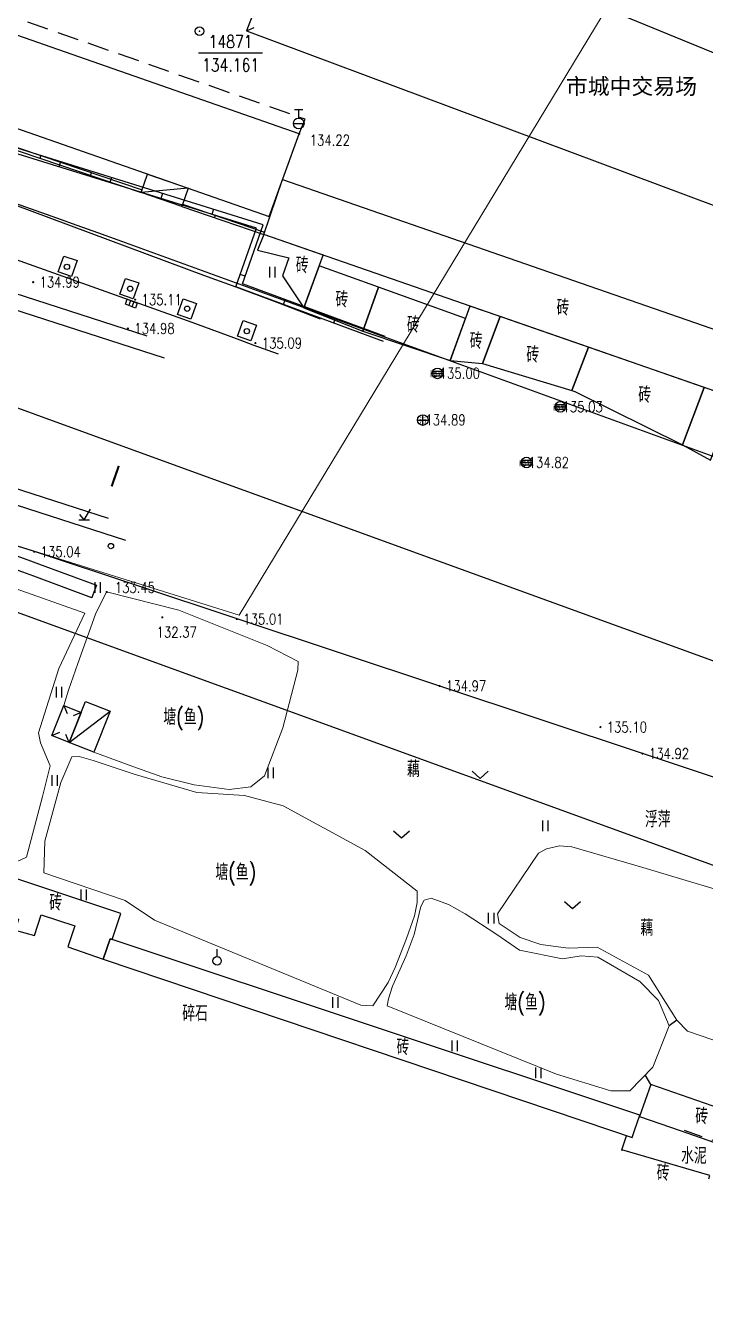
# Model space of a CAD drawing. Extents: x 529262 to 576451, y 2694391 to 2717535.
# Drawn here: x 566531 to 566594.6, y 2709985.2 to 2710106 of the extents above; entities that cross this region are included whole.
import ezdxf
from ezdxf.enums import TextEntityAlignment as Align
from ezdxf.xclip import XClip

# ---------------------------------------------------------------- set-up
doc = ezdxf.new("R2010")
doc.units = 0
doc.header["$XCLIPFRAME"] = 0
doc.linetypes.add('X5', pattern=[3, 2, -1])
for name, color, linetype in [('a红线图', 1, 'Continuous'), ('COMPONENT', 8, 'Continuous'), ('DLSS', 4, 'Continuous'), ('GCD', 8, 'Continuous'), ('GXYZ', 8, 'Continuous'), ('JMD', 8, 'Continuous'), ('KZD', 8, 'Continuous'), ('PP-COM', 7, 'Continuous'), ('RD-中线', 40, 'Continuous'), ('RD-红线', 7, 'Continuous'), ('ZBTZ', 8, 'Continuous'), ('ZJ', 7, 'Continuous'), ('污水管径标注_W10-', 202, 'Continuous')]:
    doc.layers.add(name, color=color, linetype=linetype)
doc.layers.add('SXSS', color=5, linetype='Continuous', lineweight=0)
doc.styles.add('HZ', font='rs.shx', dxfattribs={"width": 0.8, "bigfont": 'hztxt.shx'})
doc.styles.add('romanc', font='romanc.shx', dxfattribs={"width": 0.8})
doc.styles.add('宋体', font='', dxfattribs={"width": 0.75})
doc.styles.add('等线体', font='simhei.ttf')
doc.styles.get('宋体').set_extended_font_data('SimSun')
doc.linetypes.add('10421', pattern='A,2,[150,AAA.SHX,S=0.5,R=0,X=0,Y=0.5],1e-11', length=2)
doc.linetypes.add('1161', pattern='A,0,[149,AAA.SHX,S=0.15,R=0,X=0,Y=0],-1.6', length=1.6)

# ---------------------------------------------------------------- blocks, each defined once
blk = doc.blocks.new('A$C19FD0107')
at = {"layer": 'RD-中线', "color": 8, "linetype": 'Continuous', "flags": 128}
for points in [[(-4915.64, 15741.63), (-4680.01, 15724.54, -0.06919), (-4464.53, 15678.48), (-4107.28, 15548.59, 0.074087), (-4020.64, 15530.95), (-3764.95, 15517.41)], [(-4490.73, 14139.44, 0), (-4490.29, 14139.42)], [(-3818.25, 14086.17, 0), (-3817.74, 14086.17)]]:
    blk.add_lwpolyline(points, format="xyb", dxfattribs=at)
at = {"layer": 'RD-红线', "color": 8, "linetype": 'Continuous', "flags": 128}
for points in [[(-4584.2, 15730.06, -0.039951), (-4458.38, 15695.39), (-4101.13, 15565.5, 0.074087), (-4019.69, 15548.92), (-3378.21, 15514.95)], [(-4526.25, 15679.45, -0.018669), (-4470.68, 15661.56), (-4113.43, 15531.67, 0.022546), (-4086.08, 15523.1, 0.022546)]]:
    blk.add_lwpolyline(points, format="xyb", dxfattribs=at)
blk = doc.blocks.new('GC200')
at = {"linetype": 'Continuous', "const_width": 0.2, "flags": 128}
blk.add_lwpolyline([(-0.1, 0, 1), (0.1, 0, 1)], format="xyb", close=True, dxfattribs=at)
blk = doc.blocks.new('gc117')
at = {"color": 8}
blk.add_circle((0, 0), 0.8, dxfattribs=at)
blk.add_point((0, 0), dxfattribs=at)
blk = doc.blocks.new('gc121')
at = {"color": 8}
for p, q in [((-0.5, -1), (-0.5, 1)), ((0.5, -1), (0.5, 1))]:
    blk.add_line(p, q, dxfattribs=at)
blk = doc.blocks.new('gc126')
at = {"color": 8}
for p, q in [((0, 0), (-1.5, 1.32)), ((1.5, 1.32), (0, 0))]:
    blk.add_line(p, q, dxfattribs=at)
blk = doc.blocks.new('gc125')
at = {"color": 8}
blk.add_line((0, 0.8), (0, 2.2), dxfattribs=at)
blk.add_circle((0, 0), 0.8, dxfattribs=at)
blk = doc.blocks.new('gc133')
for p, q in [((-0.8, 2.6), (0.8, 2.6)), ((0, 1), (0, 2.6)), ((-1, 0), (1, 0))]:
    blk.add_line(p, q)
blk.add_circle((0, 0), 1)
blk = doc.blocks.new('gc170')
at = {"color": 8, "linetype": 'Continuous'}
blk.add_circle((0, 0), 0.5, dxfattribs=at)
blk = doc.blocks.new('gc041')
for p, q in [((-1, 0.5), (1, 0.5)), ((-1, -0.5), (-1, 0.5)), ((-0.33, 0.5), (-0.33, -0.5)), ((0.33, 0.5), (0.33, -0.5)), ((1, 0.5), (1, -0.5)), ((1, -0.5), (-1, -0.5))]:
    blk.add_line(p, q)
blk = doc.blocks.new('gc123')
at = {"color": 8}
for p, q in [((-1, 0), (1, 0)), ((0, 0), (-0.8, 1)), ((0, 0), (1.2, 2))]:
    blk.add_line(p, q, dxfattribs=at)
blk = doc.blocks.new('gcbj0103')
for p, q in [((-1, 0), (1, 0)), ((-0.9, 0.43), (0.9, 0.43)), ((-0.88, -0.47), (0.88, -0.47))]:
    blk.add_line(p, q)
blk.add_circle((0, 0), 1)
blk = doc.blocks.new('gcbj0102')
for p, q in [((-1, 0), (1, 0)), ((0, -1), (0, 1))]:
    blk.add_line(p, q)
blk.add_circle((0, 0), 1)

msp = doc.modelspace()

# ---------------------------------------------------------------- linework, layer by layer
at = {"layer": 'a红线图', "color": 8, "linetype": 'Continuous', "lineweight": 0, "flags": 128}
for points in [[(566550.969, 2710050.836), (566593.014, 2710120.32)], [(566550.969, 2710050.836), (566593.014, 2710120.32)], [(566455.536, 2710080.71), (566550.969, 2710050.836)], [(566455.536, 2710080.71), (566550.969, 2710050.836)]]:
    msp.add_lwpolyline(points, dxfattribs=at)
at = {"layer": 'DLSS', "linetype": 'X5'}
msp.add_line((566599.989, 2710000.024), (566592.68, 2710002.568), dxfattribs=at)
at = {"layer": 'DLSS', "linetype": 'Continuous', "const_width": 0.2, "flags": 128}
msp.add_lwpolyline([(566539.022, 2710062.911), (566539.691, 2710064.833)], dxfattribs=at)
at = {"layer": 'JMD', "linetype": 'Continuous'}
for p, q in [((566551.641, 2710105.561), (566552.37, 2710105.889)), ((566551.641, 2710105.561), (566552.37, 2710105.889)), ((566532.315, 2710093.648), (566532.395, 2710093.884)), ((566534.221, 2710093.316), (566534.073, 2710092.839)), ((566537.05, 2710092.042), (566537.13, 2710092.279)), ((566538.996, 2710091.833), (566538.848, 2710091.356)), ((566546.182, 2710090.833), (566541.785, 2710090.437)), ((566541.785, 2710090.437), (566541.865, 2710090.674)), ((566543.771, 2710090.35), (566543.623, 2710089.873)), ((566545.58, 2710089.11), (566545.66, 2710089.346)), ((566548.546, 2710088.867), (566548.398, 2710088.39)), ((566548.652, 2710088.062), (566548.733, 2710088.298)), ((566553.262, 2710086.489), (566553.342, 2710086.726)), ((566553.262, 2710086.489), (566553.342, 2710086.726)), ((566551.532, 2710082.599), (566551.06, 2710082.765)), ((566555.268, 2710080.414), (566555.094, 2710079.945)), ((566559.956, 2710078.676), (566559.782, 2710078.207)), ((566534.544, 2710042.374), (566534.86, 2710041.639)), ((566535.057, 2710038.938), (566538.888, 2710041.842)), ((566536.167, 2710041.728), (566535.432, 2710041.411)), ((566533.433, 2710039.584), (566534.168, 2710039.901)), ((566535.057, 2710038.938), (566534.74, 2710039.673))]:
    msp.add_line(p, q, dxfattribs=at)
at = {"layer": 'JMD', "linetype": 'X5', "elevation": 134.215, "flags": 128}
msp.add_lwpolyline([(566556.59, 2710095.929), (566557.144, 2710097.303), (566484.877, 2710122.577), (566484.389, 2710121.18)], dxfattribs=at)
msp.add_lwpolyline([(566556.59, 2710095.929), (566557.144, 2710097.303), (566484.877, 2710122.577), (566484.389, 2710121.18)], dxfattribs=at)
at = {"layer": 'JMD', "linetype": 'Continuous', "flags": 128}
for points, elevation in [([(566556.59, 2710095.929), (566484.389, 2710121.18), (566481.571, 2710113.43), (566553.772, 2710088.179)], 134.215), ([(566556.59, 2710095.929), (566484.389, 2710121.18), (566481.571, 2710113.43), (566553.772, 2710088.179)], 134.215), ([(566553.262, 2710086.489), (566552.682, 2710085.029), (566555.626, 2710084.331), (566555.007, 2710082.639), (566557.028, 2710079.633), (566558.821, 2710084.561)], 134.106), ([(566553.262, 2710086.489), (566552.682, 2710085.029), (566555.626, 2710084.331), (566555.007, 2710082.639), (566557.028, 2710079.633), (566558.821, 2710084.561)], 134.106), ([(566562.533, 2710077.46), (566564.014, 2710081.571), (566558.461, 2710083.572), (566557.028, 2710079.633)], 135.321), ([(566562.533, 2710077.46), (566564.014, 2710081.571), (566558.461, 2710083.572), (566557.028, 2710079.633)], 135.321), ([(566564.014, 2710081.571), (566562.533, 2710077.46), (566570.736, 2710074.694), (566572.156, 2710078.637)], 135.321), ([(566573.748, 2710074.41), (566582.116, 2710071.89), (566583.661, 2710075.947), (566575.411, 2710078.808)], 135.013), ([(566537.36, 2710038.003), (566535.057, 2710038.938), (566536.585, 2710042.777), (566538.888, 2710041.842)], 133.438), ([(566534.544, 2710042.374), (566536.167, 2710041.728), (566535.057, 2710038.938), (566533.433, 2710039.584)], 133.716)]:
    msp.add_lwpolyline(points, close=True, dxfattribs=dict(at, elevation=elevation))
at = {"layer": 'JMD', "linetype": 'Continuous', "elevation": 135.885, "flags": 128}
msp.add_lwpolyline([(566614.998, 2710095.498), (566556.937, 2710119.269), (566551.641, 2710105.561), (566614.998, 2710081.916)], dxfattribs=at)
msp.add_lwpolyline([(566614.998, 2710095.498), (566556.937, 2710119.269), (566551.641, 2710105.561), (566614.998, 2710081.916)], dxfattribs=at)
at = {"layer": 'JMD', "linetype": 'Continuous', "flags": 128}
for points in [[(566450.934, 2710107.931), (566466.826, 2710103.84), (566468.017, 2710103.397), (566493.652, 2710096.267), (566497.303, 2710095.189), (566500.508, 2710094.14), (566513.854, 2710089.924), (566546.534, 2710078.288), (566551.017, 2710076.641), (566552.235, 2710076.173), (566554.63, 2710075.323)], [(566469.562, 2710108.157), (566495.03, 2710101.074), (566498.789, 2710099.964), (566502.039, 2710098.9), (566515.43, 2710094.67), (566547.635, 2710082.681), (566550.654, 2710081.587), (566554.5, 2710080.174), (566558.532, 2710078.591)], [(566564.47, 2710076.469), (566550.648, 2710081.593), (566552.578, 2710087.091), (566518.873, 2710097.559), (566517.262, 2710098.147)], [(566564.644, 2710076.938), (566551.283, 2710081.891), (566553.222, 2710087.415), (566519.021, 2710098.037), (566517.433, 2710098.617)], [(566526.642, 2710095.835), (566541.865, 2710090.674)], [(566526.562, 2710095.598), (566541.785, 2710090.437)], [(566542.353, 2710076.989), (566497.705, 2710091.409), (566497.351, 2710091.149), (566497.23, 2710090.935), (566497.181, 2710090.682), (566497.21, 2710090.373), (566497.35, 2710090.171), (566497.537, 2710089.969), (566498.652, 2710089.556), (566511.36, 2710085.463), (566543.948, 2710074.951)], [(566545.58, 2710089.11), (566553.262, 2710086.489)], [(566545.66, 2710089.346), (566553.342, 2710086.726)], [(566538.714, 2710059.912), (566494.072, 2710074.331), (566493.75, 2710074.124), (566493.591, 2710073.858), (566493.542, 2710073.605), (566493.571, 2710073.296), (566493.711, 2710073.094), (566493.898, 2710072.892), (566495.013, 2710072.479), (566507.721, 2710068.386), (566540.309, 2710057.874)], [(566527.999, 2710021.413), (566528.559, 2710022.863), (566530.311, 2710022.381), (566529.996, 2710021.341), (566531.785, 2710020.836), (566532.423, 2710022.776), (566535.57, 2710021.741), (566534.926, 2710019.781), (566538.241, 2710018.621), (566538.877, 2710020.532), (566539.075, 2710020.466), (566539.886, 2710022.903), (566529.579, 2710026.332), (566528.793, 2710023.97), (566526.399, 2710024.727), (566526.175, 2710024.043), (566526.881, 2710023.812), (566526.303, 2710022.044)], [(566587.991, 2710002.568), (566588.497, 2710004.024), (566538.877, 2710020.532), (566538.241, 2710018.621), (566585.829, 2710002.568)], [(566600.874, 2710002.568), (566600.984, 2710002.881), (566589.497, 2710006.879), (566588.453, 2710003.895), (566592.266, 2710002.568)], [(566585.829, 2710002.568), (566587.764, 2710001.915), (566587.991, 2710002.568)], [(566592.266, 2710002.568), (566599.94, 2709999.897), (566600.874, 2710002.568)], [(566594.936, 2709998.068), (566595.028, 2709998.378), (566586.787, 2710000.763), (566586.76, 2710000.686)], [(566594.936, 2709998.068), (566595.028, 2709998.378), (566586.787, 2710000.763), (566586.76, 2710000.686)]]:
    msp.add_lwpolyline(points, dxfattribs=at)
for points in [[(566546.182, 2710090.833), (566545.58, 2710089.11), (566541.785, 2710090.437), (566542.388, 2710092.16)], [(566555.031, 2710091.642), (566614.024, 2710071.184), (566612.239, 2710066.036), (566553.262, 2710086.489)], [(566555.031, 2710091.642), (566614.024, 2710071.184), (566612.239, 2710066.036), (566553.262, 2710086.489)], [(566535.786, 2710084.054), (566535.249, 2710082.572), (566534.004, 2710082.998), (566534.541, 2710084.48)], [(566541.573, 2710081.968), (566541.036, 2710080.486), (566539.791, 2710080.912), (566540.328, 2710082.394)], [(566546.965, 2710080.053), (566546.428, 2710078.571), (566545.184, 2710078.997), (566545.72, 2710080.479)], [(566572.573, 2710079.792), (566570.736, 2710074.694), (566573.748, 2710074.41), (566575.411, 2710078.808)], [(566552.595, 2710078.023), (566552.058, 2710076.541), (566550.813, 2710076.968), (566551.35, 2710078.45)], [(566583.662, 2710075.949), (566582.116, 2710071.89), (566582.389, 2710071.808), (566592.475, 2710066.817), (566594.514, 2710072.185)], [(566594.513, 2710072.183), (566592.475, 2710066.815), (566595.1, 2710065.358), (566597.348, 2710071.2)], [(566494.214, 2710068.948), (566495.531, 2710068.572), (566496.988, 2710068.123), (566515.162, 2710061.844), (566531.176, 2710056.022), (566532.176, 2710055.663), (566537.618, 2710053.643), (566537.166, 2710052.498), (566537.161, 2710052.487), (566531.719, 2710054.507), (566530.719, 2710054.866), (566514.705, 2710060.688), (566496.531, 2710066.967), (566494.978, 2710067.465), (566493.705, 2710067.863)]]:
    msp.add_lwpolyline(points, close=True, dxfattribs=at)
at = {"layer": 'KZD', "linetype": 'Continuous'}
msp.add_line((566553.16, 2710103.47, 134.161), (566547.16, 2710103.47, 134.161), dxfattribs=at)
msp.add_line((566553.16, 2710103.47, 134.161), (566547.16, 2710103.47, 134.161), dxfattribs=at)
at = {"layer": 'SXSS', "color": 8, "linetype": '10421', "flags": 128}
for points, elevation in [([(566516.264, 2710029.696), (566518.577, 2710028.696), (566526.567, 2710027.494), (566528.162, 2710027.38), (566529.639, 2710027.538), (566531.05, 2710028.181), (566532.561, 2710033.852), (566533.254, 2710036.745), (566532.354, 2710038.9), (566532.159, 2710039.82), (566534.079, 2710045.859), (566536.515, 2710051.026), (566520.613, 2710056.648), (566519.017, 2710053.484), (566519.414, 2710052.691), (566520.344, 2710051.682)], 133.215), ([(566537.36, 2710038.003), (566540.997, 2710036.667), (566543.73, 2710035.717), (566546.761, 2710034.945), (566550.029, 2710034.529), (566552.05, 2710034.766), (566553.345, 2710035.81), (566555.051, 2710040.285), (566556.45, 2710045.686), (566556.498, 2710046.513), (566553.579, 2710048.021), (566545.306, 2710051.328), (566538.551, 2710053.021), (566537.52, 2710050.939), (566535.866, 2710046.318), (566534.99, 2710043.838), (566534.544, 2710042.374)], 133.438)]:
    msp.add_lwpolyline(points, dxfattribs=dict(at, elevation=elevation))
for points, elevation in [([(566564.904, 2710016.434), (566565.578, 2710017.857), (566566.627, 2710020.553), (566567.376, 2710022.687), (566567.638, 2710023.922), (566567.623, 2710025.001), (566562.774, 2710028.819), (566555.079, 2710032.998), (566551.454, 2710033.97), (566547.003, 2710034.232), (566541.128, 2710035.947), (566537.301, 2710037.241), (566535.968, 2710037.618), (566535.286, 2710037.565), (566534.271, 2710035.182), (566532.751, 2710029.674), (566532.656, 2710026.712), (566540.293, 2710024.128), (566543.043, 2710022.28), (566562.362, 2710014.331), (566563.48, 2710014.25)], 132.265), ([(566564.819, 2710014.254), (566580.673, 2710007.862), (566585.76, 2710006.288), (566587.531, 2710006.31), (566589.697, 2710008.528), (566591.233, 2710012.384), (566590.242, 2710014.763), (566588.479, 2710016.551), (566584.564, 2710018.829), (566582.974, 2710018.94), (566581.248, 2710018.672), (566577.22, 2710019.485), (566575.092, 2710020.928), (566572.133, 2710022.875), (566570.56, 2710023.735), (566568.957, 2710024.34), (566568.957, 2710024.34), (566568.275, 2710024.147), (566567.975, 2710023.548), (566567.338, 2710020.927), (566566.589, 2710018.943), (566565.316, 2710016.097), (566564.941, 2710014.899)], 133.399)]:
    msp.add_lwpolyline(points, close=True, dxfattribs=dict(at, elevation=elevation))
msp.add_lwpolyline([(566579.747, 2710028.973), (566579.001, 2710028.555), (566575.153, 2710022.869), (566575.321, 2710021.977), (566577.291, 2710020.664), (566579.202, 2710020.008), (566581.769, 2710019.649), (566584.48, 2710019.761), (566589.297, 2710017.129), (566591.962, 2710012.929), (566592.951, 2710011.88), (566595.323, 2710011.073), (566596.851, 2710011.24), (566599.296, 2710012.128), (566600.714, 2710012.962), (566601.539, 2710013.686), (566601.043, 2710017.259), (566600.642, 2710020.333), (566600.419, 2710022.962), (566599.6, 2710023.978), (566588.761, 2710027.219), (566582.105, 2710029.148), (566580.96, 2710029.232), (566579.747, 2710028.973)], dxfattribs=at)
at = {"layer": 'ZBTZ', "linetype": '1161', "flags": 128}
for points, elevation in [([(566591.962, 2710012.929), (566591.233, 2710012.384)], 133.227), ([(566589.497, 2710006.879), (566588.978, 2710007.792)], 133.086), ([(566586.787, 2710000.763), (566587.235, 2710002.094)], 133.868)]:
    msp.add_lwpolyline(points, dxfattribs=dict(at, elevation=elevation))
at = {"layer": '污水管径标注_W10-'}
msp.add_lwpolyline([(566455.416, 2710080.74), (566474.502, 2710074.762), (566493.587, 2710068.785), (566512.673, 2710062.808), (566531.76, 2710056.831), (566550.739, 2710050.524), (566569.719, 2710044.218), (566588.698, 2710037.911), (566604.832, 2710032.551)], dxfattribs=at)

# ---------------------------------------------------------------- block references
at = {"layer": 'COMPONENT', "linetype": 'Continuous', "xscale": 0.5, "yscale": 0.5}
for name, p in [('gcbj0103', (566569.538, 2710073.496)), ('gcbj0103', (566581.039, 2710070.366)), ('gcbj0102', (566568.164, 2710069.121)), ('gcbj0103', (566577.867, 2710065.15))]:
    msp.add_blockref(name, p, dxfattribs=at)
at = {"layer": 'GCD', "linetype": 'Continuous', "xscale": 0.5, "yscale": 0.5, "zscale": 0.5}
for p in [(566556.59, 2710095.929, 134.215), (566538.551, 2710053.021, 133.449), (566543.767, 2710050.638, 132.37)]:
    msp.add_blockref('GC200', p, dxfattribs=at)
at = {"layer": 'GCD', "linetype": 'Continuous'}
ref = msp.add_blockref('GC200', (566531.672, 2710082.038, 134.99), dxfattribs=dict(at, xscale=0.5, yscale=0.5, zscale=0.5))
ref.add_attrib('height', '134.99', dxfattribs={"linetype": 'Continuous', "height": 1, "style": 'HZ', "width": 0.8}).set_placement((566532.272, 2710082.038, 134.99), align=Align.MIDDLE_LEFT)
ref = msp.add_blockref('GC200', (566541.222, 2710080.398, 135.11), dxfattribs=dict(at, xscale=0.5, yscale=0.5, zscale=0.5))
ref.add_attrib('height', '135.11', dxfattribs={"linetype": 'Continuous', "height": 1, "style": 'HZ', "width": 0.8}).set_placement((566541.822, 2710080.398, 135.11), align=Align.MIDDLE_LEFT)
ref = msp.add_blockref('GC200', (566540.542, 2710077.696, 134.98), dxfattribs=dict(at, xscale=0.5, yscale=0.5, zscale=0.5))
ref.add_attrib('height', '134.98', dxfattribs={"linetype": 'Continuous', "height": 1, "style": 'HZ', "width": 0.8}).set_placement((566541.142, 2710077.696, 134.98), align=Align.MIDDLE_LEFT)
ref = msp.add_blockref('GC200', (566552.485, 2710076.333, 135.09), dxfattribs=dict(at, xscale=0.5, yscale=0.5, zscale=0.5))
ref.add_attrib('height', '135.09', dxfattribs={"linetype": 'Continuous', "height": 1, "style": 'HZ', "width": 0.8}).set_placement((566553.085, 2710076.333, 135.09), align=Align.MIDDLE_LEFT)
ref = msp.add_blockref('GC200', (566569.495, 2710073.502, 135.002), dxfattribs=dict(at, xscale=0.1999999999534339, yscale=0.1999999999534339, zscale=0.1999999999534339))
ref.add_attrib('height', '135.00', dxfattribs={"linetype": 'Continuous', "height": 1, "style": 'HZ', "width": 0.8}).set_placement((566569.735, 2710073.502, 135.002), align=Align.MIDDLE_LEFT)
ref = msp.add_blockref('GC200', (566581.004, 2710070.365, 135.03), dxfattribs=dict(at, xscale=0.1999999999534339, yscale=0.1999999999534339, zscale=0.1999999999534339))
ref.add_attrib('height', '135.03', dxfattribs={"linetype": 'Continuous', "height": 1, "style": 'HZ', "width": 0.8}).set_placement((566581.244, 2710070.365, 135.03), align=Align.MIDDLE_LEFT)
ref = msp.add_blockref('GC200', (566568.163, 2710069.133, 134.891), dxfattribs=dict(at, xscale=0.1999999999534339, yscale=0.1999999999534339, zscale=0.1999999999534339))
ref.add_attrib('height', '134.89', dxfattribs={"linetype": 'Continuous', "height": 1, "style": 'HZ', "width": 0.8}).set_placement((566568.403, 2710069.133, 134.891), align=Align.MIDDLE_LEFT)
ref = msp.add_blockref('GC200', (566577.829, 2710065.151, 134.818), dxfattribs=dict(at, xscale=0.1999999999534339, yscale=0.1999999999534339, zscale=0.1999999999534339))
ref.add_attrib('height', '134.82', dxfattribs={"linetype": 'Continuous', "height": 1, "style": 'HZ', "width": 0.8}).set_placement((566578.069, 2710065.151, 134.818), align=Align.MIDDLE_LEFT)
ref = msp.add_blockref('GC200', (566531.766, 2710056.795, 135.04), dxfattribs=dict(at, xscale=0.5, yscale=0.5, zscale=0.5))
ref.add_attrib('height', '135.04', dxfattribs={"linetype": 'Continuous', "height": 1, "style": 'HZ', "width": 0.8}).set_placement((566532.366, 2710056.795, 135.04), align=Align.MIDDLE_LEFT)
ref = msp.add_blockref('GC200', (566550.745, 2710050.482, 135.005), dxfattribs=dict(at, xscale=0.5, yscale=0.5, zscale=0.5))
ref.add_attrib('height', '135.01', dxfattribs={"linetype": 'Continuous', "height": 1, "style": 'HZ', "width": 0.8}).set_placement((566551.345, 2710050.482, 135.005), align=Align.MIDDLE_LEFT)
ref = msp.add_blockref('GC200', (566569.725, 2710044.217, 134.97), dxfattribs=dict(at, xscale=0.5, yscale=0.5, zscale=0.5))
ref.add_attrib('height', '134.97', dxfattribs={"linetype": 'Continuous', "height": 1, "style": 'HZ', "width": 0.8}).set_placement((566570.325, 2710044.217, 134.97), align=Align.MIDDLE_LEFT)
ref = msp.add_blockref('GC200', (566584.789, 2710040.363, 135.101), dxfattribs=dict(at, xscale=0.5, yscale=0.5, zscale=0.5))
ref.add_attrib('height', '135.10', dxfattribs={"linetype": 'Continuous', "height": 1, "style": 'HZ', "width": 0.8}).set_placement((566585.389, 2710040.363, 135.101), align=Align.MIDDLE_LEFT)
ref = msp.add_blockref('GC200', (566588.73, 2710037.882, 134.92), dxfattribs=dict(at, xscale=0.5, yscale=0.5, zscale=0.5))
ref.add_attrib('height', '134.92', dxfattribs={"linetype": 'Continuous', "height": 1, "style": 'HZ', "width": 0.8}).set_placement((566589.33, 2710037.882, 134.92), align=Align.MIDDLE_LEFT)
at = {"layer": 'GXYZ', "linetype": 'Continuous', "xscale": 0.5, "yscale": 0.5, "zscale": 0.5}
msp.add_blockref('gc133', (566556.536, 2710096.905, 133.548), dxfattribs=at)
at = {"layer": 'GXYZ', "linetype": 'Continuous', "xscale": 0.5000000003394165, "yscale": 0.5000000003394165, "zscale": 0.5000000003394165, "rotation": 339.2133635024045}
msp.add_blockref('gc041', (566540.861, 2710080.019), dxfattribs=at)
at = {"layer": 'KZD', "linetype": 'Continuous', "xscale": 0.5, "yscale": 0.5, "zscale": 0.5}
msp.add_blockref('gc117', (566547.253, 2710105.546, 134.161), dxfattribs=at)
msp.add_blockref('gc117', (566547.253, 2710105.546, 134.161), dxfattribs=at)
at = {"layer": 'PP-COM'}
ref = msp.add_blockref('A$C19FD0107', (570997.993, 2694390.603), dxfattribs=at)
XClip(ref).set_block_clipping_path([(-9366.4383134884, 14428.6043910822), (-3328.4480743363, 17452.7484863754)])
at = {"layer": 'ZBTZ', "linetype": 'Continuous'}
for p, xscale, yscale, zscale, rotation in [((566534.832, 2710083.472), 0.5000000000485905, 0.5000000000485905, 0.5000000000485905, 309.4726305196259), ((566540.759, 2710081.42), 0.5000000000485905, 0.5000000000485905, 0.5000000000485905, 309.4726305196259), ((566546.092, 2710079.545), 0.5000000000485905, 0.5000000000485905, 0.5000000000485905, 309.4726305196259), ((566551.682, 2710077.449), 0.5000000000485905, 0.5000000000485905, 0.5000000000485905, 309.4726305196259), ((566538.954, 2710057.321), 0.4999999999576456, 0.4999999999576456, 0.4999999999576456, 338.7676191746013)]:
    msp.add_blockref('gc170', p, dxfattribs=dict(at, xscale=xscale, yscale=yscale, zscale=zscale, rotation=rotation))
at = {"layer": 'ZBTZ', "linetype": 'Continuous', "xscale": 0.5, "yscale": 0.5, "zscale": 0.5}
for name, p in [('gc121', (566554.069, 2710082.979)), ('gc123', (566536.438, 2710059.786)), ('gc121', (566537.721, 2710053.426)), ('gc121', (566534.102, 2710043.635)), ('gc121', (566553.933, 2710036.091)), ('gc121', (566533.703, 2710035.366)), ('gc126', (566573.539, 2710035.565)), ('gc126', (566566.17, 2710029.973)), ('gc121', (566579.655, 2710031.126)), ('gc121', (566536.429, 2710024.668)), ('gc126', (566582.169, 2710023.346)), ('gc121', (566574.576, 2710022.465)), ('gc125', (566548.892, 2710018.48)), ('gc121', (566559.972, 2710014.559)), ('gc121', (566571.166, 2710010.52)), ('gc121', (566579.002, 2710007.998))]:
    msp.add_blockref(name, p, dxfattribs=at)

# ---------------------------------------------------------------- texts
at = {"layer": 'GCD', "linetype": 'Continuous', "style": 'HZ', "width": 0.8}
for s, p in [('134.22', (566559.448, 2710095.331)), ('133.45', (566541.204, 2710053.448)), ('132.37', (566545.115, 2710049.256))]:
    msp.add_text(s, height=1, dxfattribs=at).set_placement(p, align=Align.MIDDLE)
at = {"layer": 'GXYZ', "linetype": 'Continuous', "style": '宋体'}
for s, p in [('雨水', (566569.54, 2710073.455)), ('雨水', (566581.041, 2710070.325)), ('污', (566568.164, 2710069.115)), ('雨水', (566577.869, 2710065.11))]:
    msp.add_text(s, height=0.5, dxfattribs=at).set_placement(p, align=Align.MIDDLE)
at = {"layer": 'JMD', "linetype": 'Continuous', "style": 'HZ', "width": 0.8}
for p in [(566557.463, 2710083.616), (566557.463, 2710083.616), (566561.179, 2710080.403), (566561.179, 2710080.403), (566581.884, 2710079.654), (566567.867, 2710078.049), (566573.759, 2710076.53), (566579.055, 2710075.242), (566589.535, 2710071.485), (566534.376, 2710023.916), (566566.896, 2710010.384), (566594.871, 2710003.918), (566591.266, 2709998.62), (566591.266, 2709998.62)]:
    msp.add_text('砖', height=1.5, dxfattribs=at).set_placement(p, align=Align.MIDDLE_RIGHT)
at = {"layer": 'KZD', "linetype": 'Continuous', "style": 'romanc', "width": 0.8}
for s, p in [('14871', (566550.16, 2710104.57)), ('14871', (566550.16, 2710104.57)), ('134.161', (566550.16, 2710102.37)), ('134.161', (566550.16, 2710102.37))]:
    msp.add_text(s, height=1.2, dxfattribs=at).set_placement(p, align=Align.MIDDLE)
at = {"layer": 'SXSS', "color": 8, "linetype": '10421', "style": 'HZ', "width": 0.8}
for p in [(566545.781, 2710041.212), (566550.653, 2710026.677), (566577.734, 2710014.491)]:
    msp.add_text('塘(鱼)', height=1.5, dxfattribs=at).set_placement(p, align=Align.MIDDLE)
at = {"layer": 'ZJ', "color": 8, "linetype": 'Continuous', "style": '等线体'}
msp.add_text('市城中交易场', height=1.5, dxfattribs=at).set_placement((566587.696, 2710100.414), align=Align.MIDDLE)
at = {"layer": 'ZJ', "color": 8, "linetype": 'Continuous', "style": 'HZ', "width": 0.8}
for s, p in [('藕', (566567.274, 2710036.525)), ('浮萍', (566590.165, 2710031.806)), ('藕', (566589.14, 2710021.663)), ('碎石', (566546.831, 2710013.624)), ('水泥', (566593.549, 2710000.291))]:
    msp.add_text(s, height=1.5, dxfattribs=at).set_placement(p, align=Align.MIDDLE)

doc.saveas('drawing.dxf')
